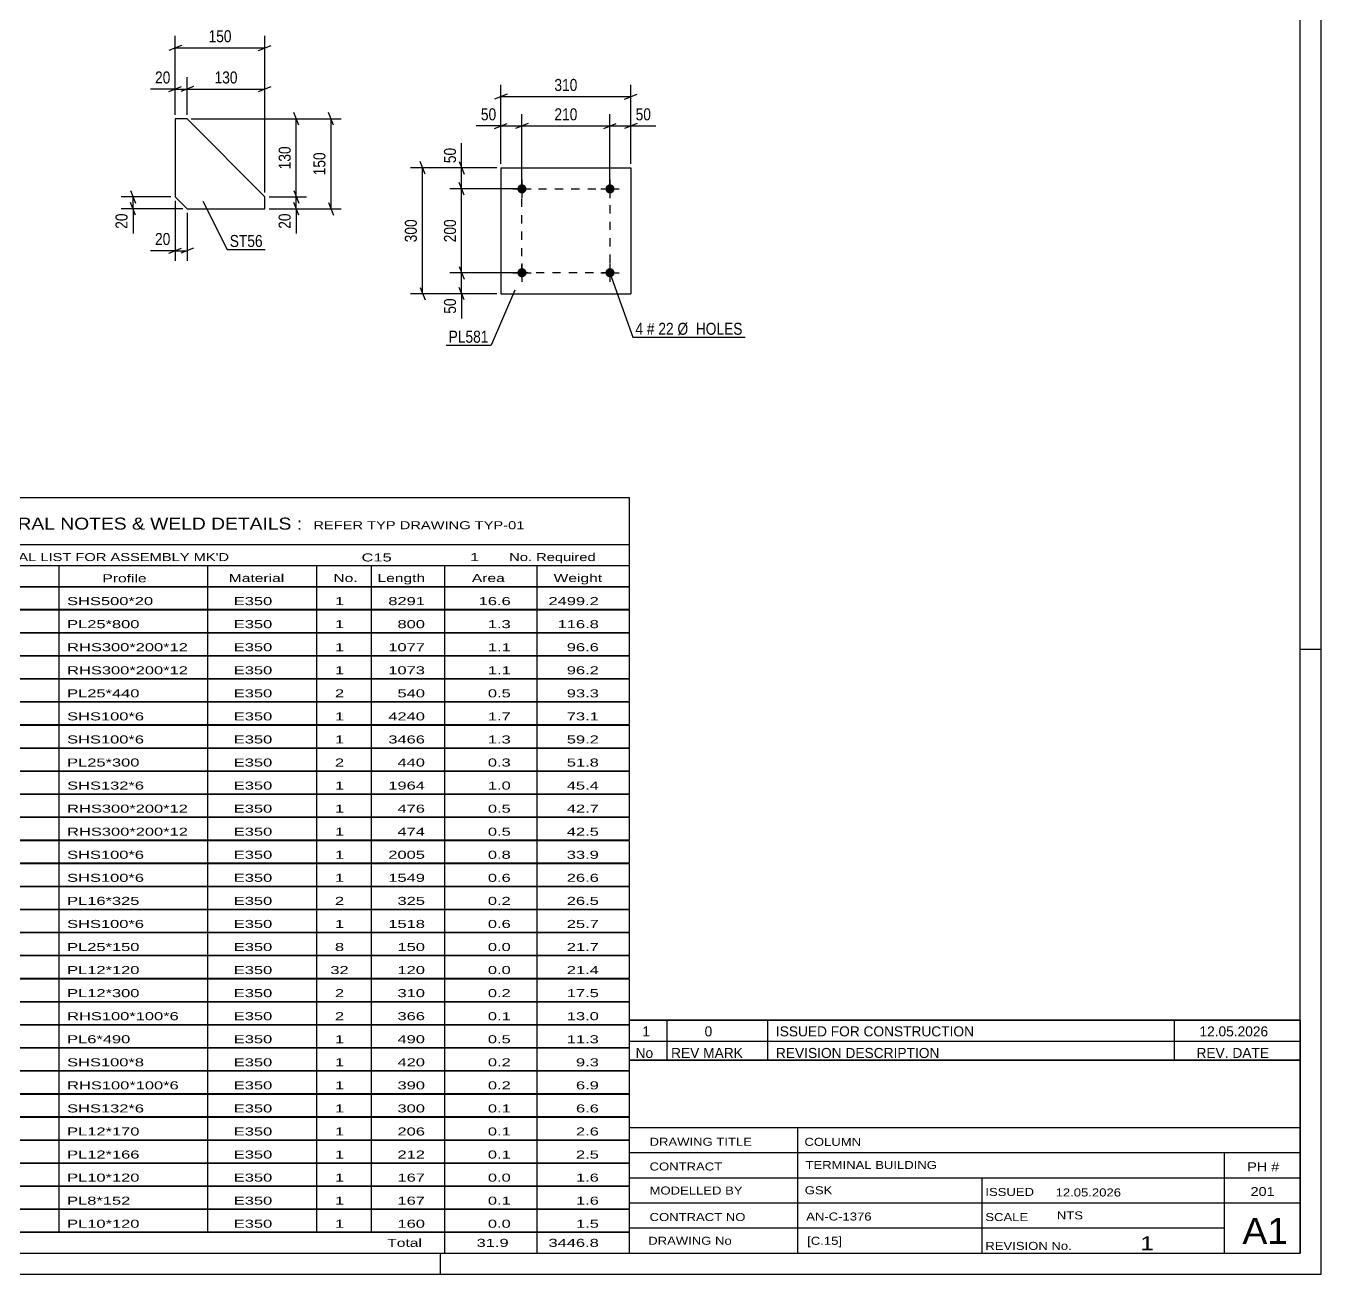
# Model space of a CAD drawing. Header units: millimetres. Extents: x 0 to 841, y 0 to 594.
# Drawn here: x 532.2 to 841, y 0 to 297.7 of the extents above; entities that cross this region are included whole.
import ezdxf

# ---------------------------------------------------------------- set-up
doc = ezdxf.new("R2010")
doc.units = ezdxf.units.MM
doc.linetypes.add('DXK_LINE_DOT2', pattern=[3.9198, 1.9599, -1.9599])
doc.styles.add('Arial Narrow', font='ARIALN.TTF', dxfattribs={"height": 0.2})

# ---------------------------------------------------------------- blocks, each defined once
blk = doc.blocks.new('Unknown-682348010-22620')
at = {"color": 5, "linetype": 'Continuous'}
for p, q in [((841, 0), (841, 594)), ((836, 5), (836, 589)), ((841, 149), (836, 149)), ((5, 5), (836, 5)), ((631, 0), (631, 5)), ((0, 0), (841, 0))]:
    blk.add_line(p, q, dxfattribs=at)
blk = doc.blocks.new('Part-682348010-48432 - 48431')
at = {"color": 2, "linetype": 'Continuous'}
for p, q in [((645.44, 263.83), (645.44, 233.83)), ((645.44, 263.83), (676.44, 263.83)), ((676.44, 263.83), (676.44, 233.83)), ((645.44, 233.83), (676.44, 233.83))]:
    blk.add_line(p, q, dxfattribs=at)
blk = doc.blocks.new('Bolt-682348010-48433 - 48431')
at = {"linetype": 'Continuous'}
for points in [[(651.54, 238.83, -1), (649.34, 238.83, -1)], [(672.54, 238.83, -1), (670.34, 238.83, -1)]]:
    blk.add_hatch(color=1, dxfattribs=at).paths.add_polyline_path(points)
at = {"color": 1, "linetype": 'Continuous'}
for p, q in [((650.44, 241.03), (650.44, 236.63)), ((671.44, 241.03), (671.44, 236.63)), ((648.24, 238.83), (652.64, 238.83)), ((669.24, 238.83), (673.64, 238.83))]:
    blk.add_line(p, q, dxfattribs=at)
blk = doc.blocks.new('Bolt-682348010-48434 - 48431')
at = {"linetype": 'Continuous'}
for points in [[(651.54, 258.83, -1), (649.34, 258.83, -1)], [(672.54, 258.83, -1), (670.34, 258.83, -1)]]:
    blk.add_hatch(color=1, dxfattribs=at).paths.add_polyline_path(points)
at = {"color": 1, "linetype": 'Continuous'}
for p, q in [((650.44, 261.03), (650.44, 256.63)), ((671.44, 261.03), (671.44, 256.63)), ((648.24, 258.83), (652.64, 258.83)), ((669.24, 258.83), (673.64, 258.83))]:
    blk.add_line(p, q, dxfattribs=at)
blk = doc.blocks.new('Part-682348010-26069 - 26068')
at = {"color": 2, "linetype": 'Continuous'}
for p, q in [((570.6, 275.52), (567.74, 275.52)), ((567.74, 275.52), (567.74, 256.95)), ((589.17, 256.95), (570.6, 275.52)), ((567.74, 256.95), (570.6, 254.09)), ((589.17, 254.09), (589.17, 256.95)), ((570.6, 254.09), (589.17, 254.09))]:
    blk.add_line(p, q, dxfattribs=at)
blk = doc.blocks.new('Rectangle-682348010-49261 - 48431')
at = {"color": 1, "linetype": 'DXK_LINE_DOT2'}
blk.add_lwpolyline([(650.44, 258.83), (671.44, 258.83), (671.44, 238.83), (650.44, 238.83), (650.44, 258.83)], close=True, dxfattribs=at)
blk = doc.blocks.new('StraightDimension-682348010-48560 - 48431')
at = {"color": 7, "linetype": 'Continuous'}
for p, q in [((644.44, 263.83), (633.22, 263.83)), ((635.47, 265.33), (636.67, 262.33)), ((636.07, 258.83), (636.07, 263.83)), ((636.67, 257.33), (635.47, 260.33)), ((649.44, 258.83), (633.22, 258.83))]:
    blk.add_line(p, q, dxfattribs=at)
at = {"color": 0}
blk.add_wipeout([(635.32, 269.21), (631.12, 269.21), (631.12, 264.36), (635.32, 264.36)], dxfattribs=at)
at = {"color": 7, "linetype": 'Continuous'}
blk.add_line((636.07, 263.83), (636.07, 269.74), dxfattribs=at)
blk.add_line((636.07, 263.83), (636.07, 269.74), dxfattribs=at)
at = {"color": 3, "style": 'Arial Narrow'}
blk.add_text('50', height=2.863, rotation=90.0002, dxfattribs=at).set_placement((634.72, 264.96))
blk = doc.blocks.new('StraightDimension-682348010-48561 - 48431')
at = {"color": 7, "linetype": 'Continuous'}
for p, q in [((636.67, 257.33), (635.47, 260.33)), ((649.44, 258.83), (633.22, 258.83)), ((636.07, 238.83), (636.07, 258.83)), ((649.44, 238.83), (633.22, 238.83)), ((635.47, 240.33), (636.67, 237.33))]:
    blk.add_line(p, q, dxfattribs=at)
at = {"color": 0}
blk.add_wipeout([(635.32, 252.18), (631.12, 252.18), (631.12, 245.49), (635.32, 245.49)], dxfattribs=at)
at = {"color": 3, "style": 'Arial Narrow'}
blk.add_text('200', height=2.863, rotation=90.0002, dxfattribs=at).set_placement((634.72, 246.09))
blk = doc.blocks.new('StraightDimension-682348010-48562 - 48431')
at = {"color": 7, "linetype": 'Continuous'}
for p, q in [((649.44, 238.83), (633.22, 238.83)), ((635.47, 240.33), (636.67, 237.33)), ((636.07, 233.83), (636.07, 238.83)), ((636.67, 232.33), (635.47, 235.33)), ((644.44, 233.83), (633.22, 233.83))]:
    blk.add_line(p, q, dxfattribs=at)
at = {"color": 0}
blk.add_wipeout([(635.32, 233.31), (631.12, 233.31), (631.12, 228.45), (635.32, 228.45)], dxfattribs=at)
at = {"color": 7, "linetype": 'Continuous'}
blk.add_line((636.07, 233.83), (636.07, 227.93), dxfattribs=at)
blk.add_line((636.07, 233.83), (636.07, 227.93), dxfattribs=at)
at = {"color": 3, "style": 'Arial Narrow'}
blk.add_text('50', height=2.863, rotation=90.0002, dxfattribs=at).set_placement((634.72, 229.05))
blk = doc.blocks.new('StraightDimension-682348010-48572 - 48431')
at = {"color": 7, "linetype": 'Continuous'}
for p, q in [((644.44, 263.83), (623.89, 263.83)), ((627.34, 262.33), (626.14, 265.33)), ((626.74, 233.83), (626.74, 263.83)), ((626.14, 235.33), (627.34, 232.33)), ((644.44, 233.83), (623.89, 233.83))]:
    blk.add_line(p, q, dxfattribs=at)
at = {"color": 0}
blk.add_wipeout([(625.99, 252.17), (621.79, 252.17), (621.79, 245.49), (625.99, 245.49)], dxfattribs=at)
at = {"color": 3, "style": 'Arial Narrow'}
blk.add_text('300', height=2.863, rotation=90.0002, dxfattribs=at).set_placement((625.39, 246.09))
blk = doc.blocks.new('StraightDimension-682348010-48592 - 48431')
at = {"color": 7, "linetype": 'Continuous'}
for p, q in [((646.94, 281.43), (643.94, 280.23)), ((645.44, 264.83), (645.44, 283.68)), ((674.94, 280.23), (677.94, 281.43)), ((676.44, 264.83), (676.44, 283.68)), ((645.44, 280.83), (676.44, 280.83))]:
    blk.add_line(p, q, dxfattribs=at)
at = {"color": 0}
blk.add_wipeout([(664.28, 281.58), (664.28, 285.78), (657.59, 285.78), (657.59, 281.58)], dxfattribs=at)
at = {"color": 3, "style": 'Arial Narrow'}
blk.add_text('310', height=2.863, dxfattribs=at).set_placement((658.19, 282.18))
blk = doc.blocks.new('StraightDimension-682348010-49212 - 48431')
at = {"color": 7, "linetype": 'Continuous'}
for p, q in [((671.44, 259.83), (671.44, 276.68)), ((676.44, 264.83), (676.44, 276.68)), ((669.94, 273.23), (672.94, 274.43)), ((671.44, 273.83), (676.44, 273.83)), ((677.94, 274.43), (674.94, 273.23))]:
    blk.add_line(p, q, dxfattribs=at)
at = {"color": 0}
blk.add_wipeout([(681.82, 274.58), (681.82, 278.78), (676.96, 278.78), (676.96, 274.58)], dxfattribs=at)
at = {"color": 7, "linetype": 'Continuous'}
blk.add_line((676.44, 273.83), (682.34, 273.83), dxfattribs=at)
blk.add_line((676.44, 273.83), (682.34, 273.83), dxfattribs=at)
at = {"color": 3, "style": 'Arial Narrow'}
blk.add_text('50', height=2.863, dxfattribs=at).set_placement((677.56, 275.18))
blk = doc.blocks.new('StraightDimension-682348010-49213 - 48431')
at = {"color": 7, "linetype": 'Continuous'}
for p, q in [((650.44, 259.83), (650.44, 276.68)), ((671.44, 259.83), (671.44, 276.68)), ((651.94, 274.43), (648.94, 273.23)), ((650.44, 273.83), (671.44, 273.83)), ((669.94, 273.23), (672.94, 274.43))]:
    blk.add_line(p, q, dxfattribs=at)
at = {"color": 0}
blk.add_wipeout([(664.28, 274.58), (664.28, 278.78), (657.59, 278.78), (657.59, 274.58)], dxfattribs=at)
at = {"color": 3, "style": 'Arial Narrow'}
blk.add_text('210', height=2.863, dxfattribs=at).set_placement((658.19, 275.18))
blk = doc.blocks.new('StraightDimension-682348010-49214 - 48431')
at = {"color": 7, "linetype": 'Continuous'}
for p, q in [((645.44, 264.83), (645.44, 276.68)), ((650.44, 259.83), (650.44, 276.68)), ((643.94, 273.23), (646.94, 274.43)), ((645.44, 273.83), (650.44, 273.83)), ((651.94, 274.43), (648.94, 273.23))]:
    blk.add_line(p, q, dxfattribs=at)
at = {"color": 0}
blk.add_wipeout([(644.91, 274.58), (644.91, 278.78), (640.06, 278.78), (640.06, 274.58)], dxfattribs=at)
at = {"color": 7, "linetype": 'Continuous'}
blk.add_line((645.44, 273.83), (639.53, 273.83), dxfattribs=at)
blk.add_line((645.44, 273.83), (639.53, 273.83), dxfattribs=at)
at = {"color": 3, "style": 'Arial Narrow'}
blk.add_text('50', height=2.863, dxfattribs=at).set_placement((640.66, 275.18))
blk = doc.blocks.new('StraightDimension-682348010-32761 - 26068')
at = {"color": 7, "linetype": 'Continuous'}
for p, q in [((571.6, 275.52), (599.05, 275.52)), ((597.25, 274.02), (596.05, 277.02)), ((596.65, 256.95), (596.65, 275.52)), ((590.17, 256.95), (599.05, 256.95)), ((596.05, 258.45), (597.25, 255.45))]:
    blk.add_line(p, q, dxfattribs=at)
at = {"color": 0}
blk.add_wipeout([(595.9, 269.58), (591.7, 269.58), (591.7, 262.89), (595.9, 262.89)], dxfattribs=at)
at = {"color": 3, "style": 'Arial Narrow'}
blk.add_text('130', height=2.863, rotation=90.0002, dxfattribs=at).set_placement((595.3, 263.49))
blk = doc.blocks.new('StraightDimension-682348010-32777 - 26068')
at = {"color": 7, "linetype": 'Continuous'}
for p, q in [((567.74, 276.52), (567.74, 285.47)), ((570.6, 276.52), (570.6, 285.47)), ((566.24, 282.02), (569.24, 283.22)), ((567.74, 282.62), (570.6, 282.62)), ((572.1, 283.22), (569.1, 282.02))]:
    blk.add_line(p, q, dxfattribs=at)
at = {"color": 0}
blk.add_wipeout([(567.22, 283.37), (567.22, 287.57), (562.36, 287.57), (562.36, 283.37)], dxfattribs=at)
at = {"color": 7, "linetype": 'Continuous'}
blk.add_line((567.74, 282.62), (561.84, 282.62), dxfattribs=at)
blk.add_line((567.74, 282.62), (561.84, 282.62), dxfattribs=at)
at = {"color": 3, "style": 'Arial Narrow'}
blk.add_text('20', height=2.863, dxfattribs=at).set_placement((562.96, 283.97))
blk = doc.blocks.new('StraightDimension-682348010-26572 - 26068')
at = {"color": 7, "linetype": 'Continuous'}
for p, q in [((567.74, 255.95), (567.74, 241.69)), ((570.6, 253.09), (570.6, 241.69)), ((566.24, 243.49), (569.24, 244.69)), ((567.74, 244.09), (570.6, 244.09)), ((572.1, 244.69), (569.1, 243.49))]:
    blk.add_line(p, q, dxfattribs=at)
at = {"color": 0}
blk.add_wipeout([(567.22, 244.84), (567.22, 249.04), (562.36, 249.04), (562.36, 244.84)], dxfattribs=at)
at = {"color": 7, "linetype": 'Continuous'}
blk.add_line((567.74, 244.09), (561.84, 244.09), dxfattribs=at)
blk.add_line((567.74, 244.09), (561.84, 244.09), dxfattribs=at)
at = {"color": 3, "style": 'Arial Narrow'}
blk.add_text('20', height=2.863, dxfattribs=at).set_placement((562.96, 245.44))
blk = doc.blocks.new('StraightDimension-682348010-26584 - 26068')
at = {"color": 7, "linetype": 'Continuous'}
for p, q in [((566.74, 256.95), (554.89, 256.95)), ((557.14, 258.45), (558.34, 255.45)), ((557.74, 254.09), (557.74, 256.95)), ((569.6, 254.09), (554.89, 254.09)), ((558.34, 252.59), (557.14, 255.59))]:
    blk.add_line(p, q, dxfattribs=at)
at = {"color": 0}
blk.add_wipeout([(556.99, 253.57), (552.79, 253.57), (552.79, 248.71), (556.99, 248.71)], dxfattribs=at)
at = {"color": 7, "linetype": 'Continuous'}
blk.add_line((557.74, 254.09), (557.74, 248.18), dxfattribs=at)
blk.add_line((557.74, 254.09), (557.74, 248.18), dxfattribs=at)
at = {"color": 3, "style": 'Arial Narrow'}
blk.add_text('20', height=2.863, rotation=90.0002, dxfattribs=at).set_placement((556.39, 249.31))
blk = doc.blocks.new('StraightDimension-682348010-32762 - 26068')
at = {"color": 7, "linetype": 'Continuous'}
for p, q in [((590.17, 256.95), (599.05, 256.95)), ((596.05, 258.45), (597.25, 255.45)), ((596.65, 254.09), (596.65, 256.95)), ((590.17, 254.09), (599.05, 254.09)), ((597.25, 252.59), (596.05, 255.59))]:
    blk.add_line(p, q, dxfattribs=at)
at = {"color": 0}
blk.add_wipeout([(595.9, 253.57), (591.7, 253.57), (591.7, 248.71), (595.9, 248.71)], dxfattribs=at)
at = {"color": 7, "linetype": 'Continuous'}
blk.add_line((596.65, 254.09), (596.65, 248.18), dxfattribs=at)
blk.add_line((596.65, 254.09), (596.65, 248.18), dxfattribs=at)
at = {"color": 3, "style": 'Arial Narrow'}
blk.add_text('20', height=2.863, rotation=90.0002, dxfattribs=at).set_placement((595.3, 249.31))
blk = doc.blocks.new('StraightDimension-682348010-32776 - 26068')
at = {"color": 7, "linetype": 'Continuous'}
for p, q in [((570.6, 276.52), (570.6, 285.47)), ((589.17, 257.95), (589.17, 285.47)), ((572.1, 283.22), (569.1, 282.02)), ((570.6, 282.62), (589.17, 282.62)), ((587.67, 282.02), (590.67, 283.22))]:
    blk.add_line(p, q, dxfattribs=at)
at = {"color": 0}
blk.add_wipeout([(583.23, 283.37), (583.23, 287.57), (576.55, 287.57), (576.55, 283.37)], dxfattribs=at)
at = {"color": 3, "style": 'Arial Narrow'}
blk.add_text('130', height=2.863, dxfattribs=at).set_placement((577.15, 283.97))
blk = doc.blocks.new('StraightDimension-682348010-32806 - 26068')
at = {"color": 7, "linetype": 'Continuous'}
for p, q in [((567.74, 276.52), (567.74, 295.3)), ((589.17, 257.95), (589.17, 295.3)), ((569.24, 293.05), (566.24, 291.85)), ((567.74, 292.45), (589.17, 292.45)), ((587.67, 291.85), (590.67, 293.05))]:
    blk.add_line(p, q, dxfattribs=at)
at = {"color": 0}
blk.add_wipeout([(581.8, 293.2), (581.8, 297.4), (575.12, 297.4), (575.12, 293.2)], dxfattribs=at)
at = {"color": 3, "style": 'Arial Narrow'}
blk.add_text('150', height=2.863, dxfattribs=at).set_placement((575.72, 293.8))
blk = doc.blocks.new('StraightDimension-682348010-32823 - 26068')
at = {"color": 7, "linetype": 'Continuous'}
for p, q in [((571.6, 275.52), (607.33, 275.52)), ((605.53, 274.02), (604.33, 277.02)), ((604.93, 254.09), (604.93, 275.52)), ((590.17, 254.09), (607.33, 254.09)), ((604.33, 255.59), (605.53, 252.59))]:
    blk.add_line(p, q, dxfattribs=at)
at = {"color": 0}
blk.add_wipeout([(604.18, 268.15), (599.98, 268.15), (599.98, 261.46), (604.18, 261.46)], dxfattribs=at)
at = {"color": 3, "style": 'Arial Narrow'}
blk.add_text('150', height=2.863, rotation=90.0002, dxfattribs=at).set_placement((603.58, 262.06))
blk = doc.blocks.new('Unknown-682348010-54980')
at = {"color": 7, "linetype": 'Continuous'}
for p, q in [((676, 51.05), (676, 5)), ((676, 51.05), (836, 51.05)), ((836, 51), (836, 5)), ((676, 35), (836, 35)), ((716.14, 35), (716.14, 5)), ((676, 29), (836, 29)), ((818, 5.05), (818, 29.05)), ((676, 23), (836, 23)), ((760.14, 23), (760.14, 5)), ((676, 17), (836, 17)), ((676, 11), (818, 11)), ((676, 5), (836, 5))]:
    blk.add_line(p, q, dxfattribs=at)
at = {"color": 7, "style": 'Arial Narrow'}
for s, height, width, p in [('DRAWING TITLE', 1.9089, 1.425378, (680.88, 30.61)), ('COLUMN', 1.909, 1.425378, (717.81, 30.59)), ('CONTRACT', 1.909, 1.425378, (680.88, 24.71)), ('TERMINAL BUILDING', 1.9089, 1.425378, (718.06, 25.07)), ('MODELLED BY', 1.9089, 1.425378, (680.88, 18.98)), ('GSK', 1.909, 1.425378, (717.88, 19.04)), ('ISSUED', 1.909, 1.425378, (760.94, 18.64)), ('12.05.2026', 1.909, 1.425378, (777.69, 18.52)), ('CONTRACT NO', 1.9089, 1.425378, (680.88, 12.66)), ('AN-C-1376', 1.909, 1.425378, (718.23, 12.78)), ('SCALE', 1.909, 1.425378, (760.94, 12.65)), ('A1', 6.204, 1.25, (822.24, 7.2)), ('DRAWING No', 1.909, 1.425378, (680.56, 7)), ('[C.15]', 1.909, 1.425378, (718.46, 6.99)), ('REVISION No.', 1.9089, 1.425378, (760.94, 5.77)), ('1', 3.34, 1.5, (797.91, 5.68))]:
    blk.add_text(s, height=height, dxfattribs=dict(at, width=width)).set_placement(p)
at = {"color": 7, "linetype": 'Continuous', "style": 'Arial Narrow'}
for s, height, width, p in [('PH #', 2.1, 1.42538, (823.4, 24.55)), ('201', 2.1, 1.42538, (824.19, 18.65)), ('NTS', 1.909, 1.425378, (778, 13.05))]:
    blk.add_text(s, height=height, dxfattribs=dict(at, width=width)).set_placement(p)
blk = doc.blocks.new('Unknown-682348010-54981')
at = {"color": 7, "linetype": 'Continuous'}
for p, q in [((516, 185.25), (676, 185.25)), ((516, 174), (516, 185.25)), ((676, 185.25), (676, 174)), ((516, 174), (676, 174)), ((516, 174), (516, 169)), ((676, 174), (676, 169)), ((516, 169), (676, 169)), ((516, 169), (516, 164)), ((540, 169), (540, 164)), ((575.5, 169), (575.5, 164)), ((601.5, 169), (601.5, 164)), ((614.5, 169), (614.5, 164)), ((632, 169), (632, 164)), ((654, 169), (654, 164)), ((676, 169), (676, 164)), ((516, 164), (676, 164)), ((516, 163.95), (516, 158.55)), ((516, 163.95), (676, 163.95)), ((540, 164), (540, 158.5)), ((575.5, 164), (575.5, 158.5)), ((601.5, 164), (601.5, 158.5)), ((614.5, 164), (614.5, 158.5)), ((632, 164), (632, 158.5)), ((654, 164), (654, 158.5)), ((676, 163.95), (676, 158.55)), ((516, 158.55), (676, 158.55)), ((516, 158.45), (516, 153.05)), ((516, 158.45), (676, 158.45)), ((540, 158.5), (540, 153)), ((575.5, 158.5), (575.5, 153)), ((601.5, 158.5), (601.5, 153)), ((614.5, 158.5), (614.5, 153)), ((632, 158.5), (632, 153)), ((654, 158.5), (654, 153)), ((676, 158.45), (676, 153.05)), ((516, 153.05), (676, 153.05)), ((516, 152.95), (516, 147.55)), ((516, 152.95), (676, 152.95)), ((540, 153), (540, 147.5)), ((575.5, 153), (575.5, 147.5)), ((601.5, 153), (601.5, 147.5)), ((614.5, 153), (614.5, 147.5)), ((632, 153), (632, 147.5)), ((654, 153), (654, 147.5)), ((676, 152.95), (676, 147.55)), ((516, 147.55), (676, 147.55)), ((516, 147.45), (516, 142.05)), ((516, 147.45), (676, 147.45)), ((540, 147.5), (540, 142)), ((575.5, 147.5), (575.5, 142)), ((601.5, 147.5), (601.5, 142)), ((614.5, 147.5), (614.5, 142)), ((632, 147.5), (632, 142)), ((654, 147.5), (654, 142)), ((676, 147.45), (676, 142.05)), ((516, 142.05), (676, 142.05)), ((516, 141.95), (516, 136.55)), ((516, 141.95), (676, 141.95)), ((540, 142), (540, 136.5)), ((575.5, 142), (575.5, 136.5)), ((601.5, 142), (601.5, 136.5)), ((614.5, 142), (614.5, 136.5)), ((632, 142), (632, 136.5)), ((654, 142), (654, 136.5)), ((676, 141.95), (676, 136.55)), ((516, 136.55), (676, 136.55)), ((516, 136.45), (516, 131.05)), ((516, 136.45), (676, 136.45)), ((540, 136.5), (540, 131)), ((575.5, 136.5), (575.5, 131)), ((601.5, 136.5), (601.5, 131)), ((614.5, 136.5), (614.5, 131)), ((632, 136.5), (632, 131)), ((654, 136.5), (654, 131)), ((676, 136.45), (676, 131.05)), ((516, 131.05), (676, 131.05)), ((516, 130.95), (516, 125.55)), ((516, 130.95), (676, 130.95)), ((540, 131), (540, 125.5)), ((575.5, 131), (575.5, 125.5)), ((601.5, 131), (601.5, 125.5)), ((614.5, 131), (614.5, 125.5)), ((632, 131), (632, 125.5)), ((654, 131), (654, 125.5)), ((676, 130.95), (676, 125.55)), ((516, 125.55), (676, 125.55)), ((516, 125.45), (516, 120.05)), ((516, 125.45), (676, 125.45)), ((540, 125.5), (540, 120)), ((575.5, 125.5), (575.5, 120)), ((601.5, 125.5), (601.5, 120)), ((614.5, 125.5), (614.5, 120)), ((632, 125.5), (632, 120)), ((654, 125.5), (654, 120)), ((676, 125.45), (676, 120.05)), ((516, 120.05), (676, 120.05)), ((516, 119.95), (516, 114.55)), ((516, 119.95), (676, 119.95)), ((540, 120), (540, 114.5)), ((575.5, 120), (575.5, 114.5)), ((601.5, 120), (601.5, 114.5)), ((614.5, 120), (614.5, 114.5)), ((632, 120), (632, 114.5)), ((654, 120), (654, 114.5)), ((676, 119.95), (676, 114.55)), ((516, 114.55), (676, 114.55)), ((516, 114.45), (516, 109.05)), ((516, 114.45), (676, 114.45)), ((540, 114.5), (540, 109)), ((575.5, 114.5), (575.5, 109)), ((601.5, 114.5), (601.5, 109)), ((614.5, 114.5), (614.5, 109)), ((632, 114.5), (632, 109)), ((654, 114.5), (654, 109)), ((676, 114.45), (676, 109.05)), ((516, 109.05), (676, 109.05)), ((516, 108.95), (516, 103.55)), ((516, 108.95), (676, 108.95)), ((540, 109), (540, 103.5)), ((575.5, 109), (575.5, 103.5)), ((601.5, 109), (601.5, 103.5)), ((614.5, 109), (614.5, 103.5)), ((632, 109), (632, 103.5)), ((654, 109), (654, 103.5)), ((676, 108.95), (676, 103.55)), ((516, 103.55), (676, 103.55)), ((516, 103.45), (516, 98.05)), ((516, 103.45), (676, 103.45)), ((540, 103.5), (540, 98)), ((575.5, 103.5), (575.5, 98)), ((601.5, 103.5), (601.5, 98)), ((614.5, 103.5), (614.5, 98)), ((632, 103.5), (632, 98)), ((654, 103.5), (654, 98)), ((676, 103.45), (676, 98.05)), ((516, 98.05), (676, 98.05)), ((516, 97.95), (516, 92.55)), ((516, 97.95), (676, 97.95)), ((540, 98), (540, 92.5)), ((575.5, 98), (575.5, 92.5)), ((601.5, 98), (601.5, 92.5)), ((614.5, 98), (614.5, 92.5)), ((632, 98), (632, 92.5)), ((654, 98), (654, 92.5)), ((676, 97.95), (676, 92.55)), ((516, 92.55), (676, 92.55)), ((516, 92.45), (516, 87.05)), ((516, 92.45), (676, 92.45)), ((540, 92.5), (540, 87)), ((575.5, 92.5), (575.5, 87)), ((601.5, 92.5), (601.5, 87)), ((614.5, 92.5), (614.5, 87)), ((632, 92.5), (632, 87)), ((654, 92.5), (654, 87)), ((676, 92.45), (676, 87.05)), ((516, 87.05), (676, 87.05)), ((516, 86.95), (516, 81.55)), ((516, 86.95), (676, 86.95)), ((540, 87), (540, 81.5)), ((575.5, 87), (575.5, 81.5)), ((601.5, 87), (601.5, 81.5)), ((614.5, 87), (614.5, 81.5)), ((632, 87), (632, 81.5)), ((654, 87), (654, 81.5)), ((676, 86.95), (676, 81.55)), ((516, 81.55), (676, 81.55)), ((516, 81.45), (516, 76.05)), ((516, 81.45), (676, 81.45)), ((540, 81.5), (540, 76)), ((575.5, 81.5), (575.5, 76)), ((601.5, 81.5), (601.5, 76)), ((614.5, 81.5), (614.5, 76)), ((632, 81.5), (632, 76)), ((654, 81.5), (654, 76)), ((676, 81.45), (676, 76.05)), ((516, 76.05), (676, 76.05)), ((516, 75.95), (516, 70.55)), ((516, 75.95), (676, 75.95)), ((540, 76), (540, 70.5)), ((575.5, 76), (575.5, 70.5)), ((601.5, 76), (601.5, 70.5)), ((614.5, 76), (614.5, 70.5)), ((632, 76), (632, 70.5)), ((654, 76), (654, 70.5)), ((676, 75.95), (676, 70.55)), ((516, 70.55), (676, 70.55)), ((516, 70.45), (516, 65.05)), ((516, 70.45), (676, 70.45)), ((540, 70.5), (540, 65)), ((575.5, 70.5), (575.5, 65)), ((601.5, 70.5), (601.5, 65)), ((614.5, 70.5), (614.5, 65)), ((632, 70.5), (632, 65)), ((654, 70.5), (654, 65)), ((676, 70.45), (676, 65.05)), ((516, 65.05), (676, 65.05)), ((516, 64.95), (516, 59.55)), ((516, 64.95), (676, 64.95)), ((540, 65), (540, 59.5)), ((575.5, 65), (575.5, 59.5)), ((601.5, 65), (601.5, 59.5)), ((614.5, 65), (614.5, 59.5)), ((632, 65), (632, 59.5)), ((654, 65), (654, 59.5)), ((676, 64.95), (676, 59.55)), ((516, 59.55), (676, 59.55)), ((516, 59.45), (516, 54.05)), ((516, 59.45), (676, 59.45)), ((540, 59.5), (540, 54)), ((575.5, 59.5), (575.5, 54)), ((601.5, 59.5), (601.5, 54)), ((614.5, 59.5), (614.5, 54)), ((632, 59.5), (632, 54)), ((654, 59.5), (654, 54)), ((676, 59.45), (676, 54.05)), ((516, 54.05), (676, 54.05)), ((516, 53.95), (516, 48.55)), ((516, 53.95), (676, 53.95)), ((540, 54), (540, 48.5)), ((575.5, 54), (575.5, 48.5)), ((601.5, 54), (601.5, 48.5)), ((614.5, 54), (614.5, 48.5)), ((632, 54), (632, 48.5)), ((654, 54), (654, 48.5)), ((676, 53.95), (676, 48.55)), ((516, 48.55), (676, 48.55)), ((516, 48.45), (516, 43.05)), ((516, 48.45), (676, 48.45)), ((540, 48.5), (540, 43)), ((575.5, 48.5), (575.5, 43)), ((601.5, 48.5), (601.5, 43)), ((614.5, 48.5), (614.5, 43)), ((632, 48.5), (632, 43)), ((654, 48.5), (654, 43)), ((676, 48.45), (676, 43.05)), ((516, 43.05), (676, 43.05)), ((516, 42.95), (516, 37.55)), ((516, 42.95), (676, 42.95)), ((540, 43), (540, 37.5)), ((575.5, 43), (575.5, 37.5)), ((601.5, 43), (601.5, 37.5)), ((614.5, 43), (614.5, 37.5)), ((632, 43), (632, 37.5)), ((654, 43), (654, 37.5)), ((676, 42.95), (676, 37.55)), ((516, 37.55), (676, 37.55)), ((516, 37.45), (516, 32.05)), ((516, 37.45), (676, 37.45)), ((540, 37.5), (540, 32)), ((575.5, 37.5), (575.5, 32)), ((601.5, 37.5), (601.5, 32)), ((614.5, 37.5), (614.5, 32)), ((632, 37.5), (632, 32)), ((654, 37.5), (654, 32)), ((676, 37.45), (676, 32.05)), ((516, 32.05), (676, 32.05)), ((516, 31.95), (516, 26.55)), ((516, 31.95), (676, 31.95)), ((540, 32), (540, 26.5)), ((575.5, 32), (575.5, 26.5)), ((601.5, 32), (601.5, 26.5)), ((614.5, 32), (614.5, 26.5)), ((632, 32), (632, 26.5)), ((654, 32), (654, 26.5)), ((676, 31.95), (676, 26.55)), ((516, 26.55), (676, 26.55)), ((516, 26.45), (516, 21.05)), ((516, 26.45), (676, 26.45)), ((540, 26.5), (540, 21)), ((575.5, 26.5), (575.5, 21)), ((601.5, 26.5), (601.5, 21)), ((614.5, 26.5), (614.5, 21)), ((632, 26.5), (632, 21)), ((654, 26.5), (654, 21)), ((676, 26.45), (676, 21.05)), ((516, 21.05), (676, 21.05)), ((516, 20.95), (516, 15.55)), ((516, 20.95), (676, 20.95)), ((540, 21), (540, 15.5)), ((575.5, 21), (575.5, 15.5)), ((601.5, 21), (601.5, 15.5)), ((614.5, 21), (614.5, 15.5)), ((632, 21), (632, 15.5)), ((654, 21), (654, 15.5)), ((676, 20.95), (676, 15.55)), ((516, 15.55), (676, 15.55)), ((516, 15.45), (516, 10.05)), ((516, 15.45), (676, 15.45)), ((540, 15.5), (540, 10)), ((575.5, 15.5), (575.5, 10)), ((601.5, 15.5), (601.5, 10)), ((614.5, 15.5), (614.5, 10)), ((632, 15.5), (632, 10)), ((654, 15.5), (654, 10)), ((676, 15.45), (676, 10.05)), ((516, 10.05), (676, 10.05)), ((516, 10), (676, 10)), ((516, 10), (516, 5)), ((632, 10), (632, 5)), ((654, 10), (654, 5)), ((676, 10), (676, 5)), ((516, 5), (676, 5))]:
    blk.add_line(p, q, dxfattribs=at)
at = {"color": 7, "style": 'Arial Narrow'}
for s, height, width, p in [('GENERAL NOTES & WELD DETAILS :', 2.8633, 1.4, (517.15, 177.56)), ('REFER TYP DRAWING TYP-01', 1.9089, 1.6, (600.7, 177.66)), ("MATERIAL LIST FOR ASSEMBLY MK'D", 1.9089, 1.6, (517.15, 170.06)), ('C15', 1.909, 1.794707, (612.2, 169.97)), ('1', 1.91, 1.794707, (638.08, 170.06)), ('No. Required', 1.9089, 1.6, (647.41, 170.06)), ('Mark', 1.909, 1.7, (517.34, 165)), ('Profile', 1.909, 1.7, (550.41, 165)), ('Material', 1.909, 1.7, (580.54, 165.06)), ('No.', 1.909, 1.7, (605.5, 165.06)), ('Length', 1.909, 1.7, (616, 165.06)), ('Area', 1.909, 1.7, (638.5, 165.06)), ('Weight', 1.909, 1.7, (658, 165.06))]:
    blk.add_text(s, height=height, dxfattribs=dict(at, width=width)).set_placement(p)
at = {"color": 7, "linetype": 'Continuous', "style": 'Arial Narrow'}
for s, height, width, p in [('C15', 1.909, 1.794707, (517.5, 159.56)), ('SHS500*20', 1.909, 1.794707, (542, 159.56)), ('E350', 1.909, 1.794707, (581.74, 159.56)), ('1', 1.91, 1.794707, (605.86, 159.56)), ('8291', 1.909, 1.794707, (618.58, 159.56)), ('16.6', 1.909, 1.794707, (640.13, 159.56)), ('2499.2', 1.909, 1.794707, (656.77, 159.56)), ('BP6', 1.909, 1.794707, (517.5, 154.06)), ('PL25*800', 1.909, 1.794707, (542, 154.06)), ('E350', 1.909, 1.794707, (581.74, 154.06)), ('1', 1.91, 1.794707, (605.86, 154.06)), ('800', 1.909, 1.794707, (620.77, 154.06)), ('1.3', 1.909, 1.794707, (642.32, 154.06)), ('116.8', 1.909, 1.794707, (658.96, 154.06)), ('TC14', 1.909, 1.794707, (517.5, 148.56)), ('RHS300*200*12', 1.9089, 1.794707, (542, 148.56)), ('E350', 1.909, 1.794707, (581.74, 148.56)), ('1', 1.91, 1.794707, (605.86, 148.56)), ('1077', 1.909, 1.794707, (618.58, 148.56)), ('1.1', 1.909, 1.794707, (642.32, 148.56)), ('96.6', 1.909, 1.794707, (661.14, 148.56)), ('TC139', 1.909, 1.794707, (517.5, 143.06)), ('RHS300*200*12', 1.9089, 1.794707, (542, 143.06)), ('E350', 1.909, 1.794707, (581.74, 143.06)), ('1', 1.91, 1.794707, (605.86, 143.06)), ('1073', 1.909, 1.794707, (618.58, 143.06)), ('1.1', 1.909, 1.794707, (642.32, 143.06)), ('96.2', 1.909, 1.794707, (661.14, 143.06)), ('SP2', 1.909, 1.794707, (517.5, 137.56)), ('PL25*440', 1.909, 1.794707, (542, 137.56)), ('E350', 1.909, 1.794707, (581.74, 137.56)), ('2', 1.91, 1.794707, (605.86, 137.56)), ('540', 1.909, 1.794707, (620.77, 137.56)), ('0.5', 1.909, 1.794707, (642.32, 137.56)), ('93.3', 1.909, 1.794707, (661.14, 137.56)), ('M371', 1.909, 1.794707, (517.5, 132.06)), ('SHS100*6', 1.909, 1.794707, (542, 132.06)), ('E350', 1.909, 1.794707, (581.74, 132.06)), ('1', 1.91, 1.794707, (605.86, 132.06)), ('4240', 1.909, 1.794707, (618.58, 132.06)), ('1.7', 1.909, 1.794707, (642.32, 132.06)), ('73.1', 1.909, 1.794707, (661.14, 132.06)), ('M229', 1.909, 1.794707, (517.5, 126.56)), ('SHS100*6', 1.909, 1.794707, (542, 126.56)), ('E350', 1.909, 1.794707, (581.74, 126.56)), ('1', 1.91, 1.794707, (605.86, 126.56)), ('3466', 1.909, 1.794707, (618.58, 126.56)), ('1.3', 1.909, 1.794707, (642.32, 126.56)), ('59.2', 1.909, 1.794707, (661.14, 126.56)), ('SP1', 1.909, 1.794707, (517.5, 121.06)), ('PL25*300', 1.909, 1.794707, (542, 121.06)), ('E350', 1.909, 1.794707, (581.74, 121.06)), ('2', 1.91, 1.794707, (605.86, 121.06)), ('440', 1.909, 1.794707, (620.77, 121.06)), ('0.3', 1.909, 1.794707, (642.32, 121.06)), ('51.8', 1.909, 1.794707, (661.14, 121.06)), ('BC61', 1.909, 1.794707, (517.5, 115.56)), ('SHS132*6', 1.909, 1.794707, (542, 115.56)), ('E350', 1.909, 1.794707, (581.74, 115.56)), ('1', 1.91, 1.794707, (605.86, 115.56)), ('1964', 1.909, 1.794707, (618.58, 115.56)), ('1.0', 1.909, 1.794707, (642.32, 115.56)), ('45.4', 1.909, 1.794707, (661.14, 115.56)), ('BC3', 1.909, 1.794707, (517.5, 110.06)), ('RHS300*200*12', 1.9089, 1.794707, (542, 110.06)), ('E350', 1.909, 1.794707, (581.74, 110.06)), ('1', 1.91, 1.794707, (605.86, 110.06)), ('476', 1.909, 1.794707, (620.77, 110.06)), ('0.5', 1.909, 1.794707, (642.32, 110.06)), ('42.7', 1.909, 1.794707, (661.14, 110.06)), ('BC103', 1.909, 1.794707, (517.5, 104.56)), ('RHS300*200*12', 1.9089, 1.794707, (542, 104.56)), ('E350', 1.909, 1.794707, (581.74, 104.56)), ('1', 1.91, 1.794707, (605.86, 104.56)), ('474', 1.909, 1.794707, (620.77, 104.56)), ('0.5', 1.909, 1.794707, (642.32, 104.56)), ('42.5', 1.909, 1.794707, (661.14, 104.56)), ('TC78', 1.909, 1.794707, (517.5, 99.06)), ('SHS100*6', 1.909, 1.794707, (542, 99.06)), ('E350', 1.909, 1.794707, (581.74, 99.06)), ('1', 1.91, 1.794707, (605.86, 99.06)), ('2005', 1.909, 1.794707, (618.58, 99.06)), ('0.8', 1.909, 1.794707, (642.32, 99.06)), ('33.9', 1.909, 1.794707, (661.14, 99.06)), ('M669', 1.909, 1.794707, (517.5, 93.56)), ('SHS100*6', 1.909, 1.794707, (542, 93.56)), ('E350', 1.909, 1.794707, (581.74, 93.56)), ('1', 1.91, 1.794707, (605.86, 93.56)), ('1549', 1.909, 1.794707, (618.58, 93.56)), ('0.6', 1.909, 1.794707, (642.32, 93.56)), ('26.6', 1.909, 1.794707, (661.14, 93.56)), ('SP4', 1.909, 1.794707, (517.5, 88.06)), ('PL16*325', 1.909, 1.794707, (542, 88.06)), ('E350', 1.909, 1.794707, (581.74, 88.06)), ('2', 1.91, 1.794707, (605.86, 88.06)), ('325', 1.909, 1.794707, (620.77, 88.06)), ('0.2', 1.909, 1.794707, (642.32, 88.06)), ('26.5', 1.909, 1.794707, (661.14, 88.06)), ('M372', 1.909, 1.794707, (517.5, 82.56)), ('SHS100*6', 1.909, 1.794707, (542, 82.56)), ('E350', 1.909, 1.794707, (581.74, 82.56)), ('1', 1.91, 1.794707, (605.86, 82.56)), ('1518', 1.909, 1.794707, (618.58, 82.56)), ('0.6', 1.909, 1.794707, (642.32, 82.56)), ('25.7', 1.909, 1.794707, (661.14, 82.56)), ('ST56', 1.909, 1.794707, (517.5, 77.06)), ('PL25*150', 1.909, 1.794707, (542, 77.06)), ('E350', 1.909, 1.794707, (581.74, 77.06)), ('8', 1.91, 1.794707, (605.86, 77.06)), ('150', 1.909, 1.794707, (620.77, 77.06)), ('0.0', 1.909, 1.794707, (642.32, 77.06)), ('21.7', 1.909, 1.794707, (661.14, 77.06)), ('ST4', 1.909, 1.794707, (517.5, 71.56)), ('PL12*120', 1.909, 1.794707, (542, 71.56)), ('E350', 1.909, 1.794707, (581.74, 71.56)), ('32', 1.909, 1.794707, (604.76, 71.56)), ('120', 1.909, 1.794707, (620.77, 71.56)), ('0.0', 1.909, 1.794707, (642.32, 71.56)), ('21.4', 1.909, 1.794707, (661.14, 71.56)), ('PL581', 1.909, 1.794707, (517.5, 66.06)), ('PL12*300', 1.909, 1.794707, (542, 66.06)), ('E350', 1.909, 1.794707, (581.74, 66.06)), ('2', 1.91, 1.794707, (605.86, 66.06)), ('310', 1.909, 1.794707, (620.77, 66.06)), ('0.2', 1.909, 1.794707, (642.32, 66.06)), ('17.5', 1.909, 1.794707, (661.14, 66.06)), ('M1454', 1.909, 1.794707, (517.5, 60.56)), ('RHS100*100*6', 1.9089, 1.794707, (542, 60.56)), ('E350', 1.909, 1.794707, (581.74, 60.56)), ('2', 1.91, 1.794707, (605.86, 60.56)), ('366', 1.909, 1.794707, (620.77, 60.56)), ('0.1', 1.909, 1.794707, (642.32, 60.56)), ('13.0', 1.909, 1.794707, (661.14, 60.56)), ('PL87', 1.909, 1.794707, (517.5, 55.06)), ('PL6*490', 1.909, 1.794707, (542, 55.06)), ('E350', 1.909, 1.794707, (581.74, 55.06)), ('1', 1.91, 1.794707, (605.86, 55.06)), ('490', 1.909, 1.794707, (620.77, 55.06)), ('0.5', 1.909, 1.794707, (642.32, 55.06)), ('11.3', 1.909, 1.794707, (661.14, 55.06)), ('TC497', 1.909, 1.794707, (517.5, 49.56)), ('SHS100*8', 1.909, 1.794707, (542, 49.56)), ('E350', 1.909, 1.794707, (581.74, 49.56)), ('1', 1.91, 1.794707, (605.86, 49.56)), ('420', 1.909, 1.794707, (620.77, 49.56)), ('0.2', 1.909, 1.794707, (642.32, 49.56)), ('9.3', 1.909, 1.794707, (663.33, 49.56)), ('M1439', 1.909, 1.794707, (517.5, 44.06)), ('RHS100*100*6', 1.9089, 1.794707, (542, 44.06)), ('E350', 1.909, 1.794707, (581.74, 44.06)), ('1', 1.91, 1.794707, (605.86, 44.06)), ('390', 1.909, 1.794707, (620.77, 44.06)), ('0.2', 1.909, 1.794707, (642.32, 44.06)), ('6.9', 1.909, 1.794707, (663.33, 44.06)), ('BC35', 1.909, 1.794707, (517.5, 38.56)), ('SHS132*6', 1.909, 1.794707, (542, 38.56)), ('E350', 1.909, 1.794707, (581.74, 38.56)), ('1', 1.91, 1.794707, (605.86, 38.56)), ('300', 1.909, 1.794707, (620.77, 38.56)), ('0.1', 1.909, 1.794707, (642.32, 38.56)), ('6.6', 1.909, 1.794707, (663.33, 38.56)), ('PL61', 1.909, 1.794707, (517.5, 33.06)), ('PL12*170', 1.909, 1.794707, (542, 33.06)), ('E350', 1.909, 1.794707, (581.74, 33.06)), ('1', 1.91, 1.794707, (605.86, 33.06)), ('206', 1.909, 1.794707, (620.77, 33.06)), ('0.1', 1.909, 1.794707, (642.32, 33.06)), ('2.6', 1.909, 1.794707, (663.33, 33.06)), ('PL63', 1.909, 1.794707, (517.5, 27.56)), ('PL12*166', 1.909, 1.794707, (542, 27.56)), ('E350', 1.909, 1.794707, (581.74, 27.56)), ('1', 1.91, 1.794707, (605.86, 27.56)), ('212', 1.909, 1.794707, (620.77, 27.56)), ('0.1', 1.909, 1.794707, (642.32, 27.56)), ('2.5', 1.909, 1.794707, (663.33, 27.56)), ('PL62', 1.909, 1.794707, (517.5, 22.06)), ('PL10*120', 1.909, 1.794707, (542, 22.06)), ('E350', 1.909, 1.794707, (581.74, 22.06)), ('1', 1.91, 1.794707, (605.86, 22.06)), ('167', 1.909, 1.794707, (620.77, 22.06)), ('0.0', 1.909, 1.794707, (642.32, 22.06)), ('1.6', 1.909, 1.794707, (663.33, 22.06)), ('PL71', 1.909, 1.794707, (517.5, 16.56)), ('PL8*152', 1.909, 1.794707, (542, 16.56)), ('E350', 1.909, 1.794707, (581.74, 16.56)), ('1', 1.91, 1.794707, (605.86, 16.56)), ('167', 1.909, 1.794707, (620.77, 16.56)), ('0.1', 1.909, 1.794707, (642.32, 16.56)), ('1.6', 1.909, 1.794707, (663.33, 16.56)), ('PL64', 1.909, 1.794707, (517.5, 11.06)), ('PL10*120', 1.909, 1.794707, (542, 11.06)), ('E350', 1.909, 1.794707, (581.74, 11.06)), ('1', 1.91, 1.794707, (605.86, 11.06)), ('160', 1.909, 1.794707, (620.77, 11.06)), ('0.0', 1.909, 1.794707, (642.32, 11.06)), ('1.5', 1.909, 1.794707, (663.33, 11.06)), ('Total', 1.909, 1.7, (618.33, 6.5)), ('31.9', 1.909, 1.794707, (639.64, 6.5)), ('3446.8', 1.909, 1.794707, (656.77, 6.5))]:
    blk.add_text(s, height=height, dxfattribs=dict(at, width=width)).set_placement(p)
blk = doc.blocks.new('Unknown-682348010-54983')
at = {"color": 7, "linetype": 'Continuous'}
for p, q in [((676, 60.55), (836, 60.55)), ((836, 60.55), (676, 60.55)), ((676, 60.55), (676, 55.55)), ((685, 60.55), (685, 55.55)), ((709, 60.55), (709, 55.55)), ((806, 60.55), (806, 55.55)), ((836, 60.55), (836, 55.55)), ((676, 55.55), (836, 55.55)), ((676, 55.55), (676, 51.05)), ((676, 55.55), (836, 55.55)), ((685, 55.55), (685, 51.05)), ((709, 55.55), (709, 51.05)), ((806, 55.55), (806, 51.05)), ((836, 55.55), (836, 51.05)), ((836, 51.05), (676, 51.05))]:
    blk.add_line(p, q, dxfattribs=at)
at = {"color": 7, "linetype": 'Continuous', "style": 'Arial Narrow'}
for s, height, width, p in [('1', 2.39, 1.196471, (679.16, 56.7)), ('0', 2.39, 1.196471, (694, 56.7)), ('ISSUED FOR CONSTRUCTION', 2.3861, 1.196471, (711, 56.7)), ('12.05.2026', 2.386, 1.196471, (812, 56.7)), ('No', 2.386, 1.2, (677.54, 51.55)), ('REV MARK', 2.386, 1.2, (686, 51.55)), ('REVISION DESCRIPTION', 2.3861, 1.2, (711, 51.55)), ('REV. DATE', 2.386, 1.2, (811.28, 51.55))]:
    blk.add_text(s, height=height, dxfattribs=dict(at, width=width)).set_placement(p)
blk = doc.blocks.new('MarkSet-682348010-49131 - 48431')
at = {"color": 0}
blk.add_wipeout([(679.34, 224.03), (679.34, 227.03), (677.51, 227.03), (677.51, 224.03)], dxfattribs=at)
blk.add_wipeout([(679.34, 224.03), (679.34, 227.03), (677.51, 227.03), (677.51, 224.03)], dxfattribs=at)
at = {"color": 7, "linetype": 'Continuous'}
blk.add_line((671.44, 238.83), (676.91, 223.43), dxfattribs=at)
at = {"color": 0}
blk.add_wipeout([(682.07, 224.03), (682.07, 227.03), (680.24, 227.03), (680.24, 224.03)], dxfattribs=at)
blk.add_wipeout([(682.07, 224.03), (682.07, 227.03), (680.24, 227.03), (680.24, 224.03)], dxfattribs=at)
at = {"color": 3, "style": 'Arial Narrow'}
blk.add_text('4', height=2.86, dxfattribs=at).set_placement((677.51, 224.03))
at = {"color": 0}
blk.add_wipeout([(686.63, 224.03), (686.63, 227.03), (682.97, 227.03), (682.97, 224.03)], dxfattribs=at)
blk.add_wipeout([(686.63, 224.03), (686.63, 227.03), (682.97, 227.03), (682.97, 224.03)], dxfattribs=at)
at = {"color": 3, "style": 'Arial Narrow'}
blk.add_text('#', height=2.86, dxfattribs=at).set_placement((680.24, 224.03))
at = {"color": 0}
blk.add_wipeout([(703.05, 224.03), (703.05, 227.03), (687.53, 227.03), (687.53, 224.03)], dxfattribs=at)
blk.add_wipeout([(703.05, 224.03), (703.05, 227.03), (687.53, 227.03), (687.53, 224.03)], dxfattribs=at)
at = {"color": 7, "linetype": 'Continuous'}
blk.add_line((676.91, 223.43), (703.65, 223.43), dxfattribs=at)
at = {"color": 3, "style": 'Arial Narrow'}
for s, p in [('22', (682.97, 224.03)), ('Ø  HOLES', (687.53, 224.03))]:
    blk.add_text(s, height=2.863, dxfattribs=at).set_placement(p)
blk = doc.blocks.new('Mark-682348010-48644 - 48431')
at = {"color": 0}
blk.add_wipeout([(642.47, 222.14), (642.47, 225.14), (632.97, 225.14), (632.97, 222.14)], dxfattribs=at)
blk.add_wipeout([(642.47, 222.14), (642.47, 225.14), (632.97, 225.14), (632.97, 222.14)], dxfattribs=at)
at = {"color": 30, "linetype": 'Continuous'}
for p in [(648.77, 234.67), (632.37, 221.54)]:
    blk.add_line(p, (643.07, 221.54), dxfattribs=at)
at = {"color": 3, "style": 'Arial Narrow'}
blk.add_text('PL581', height=2.863, dxfattribs=at).set_placement((632.97, 222.14))
blk = doc.blocks.new('Mark-682348010-26820 - 26068')
at = {"color": 0}
blk.add_wipeout([(588.62, 244.97), (588.62, 247.97), (580.77, 247.97), (580.77, 244.97)], dxfattribs=at)
blk.add_wipeout([(588.62, 244.97), (588.62, 247.97), (580.77, 247.97), (580.77, 244.97)], dxfattribs=at)
at = {"color": 30, "linetype": 'Continuous'}
for p, q in [((574.37, 255.88), (580.17, 244.37)), ((580.17, 244.37), (589.22, 244.37))]:
    blk.add_line(p, q, dxfattribs=at)
at = {"color": 3, "style": 'Arial Narrow'}
blk.add_text('ST56', height=2.863, dxfattribs=at).set_placement((580.77, 244.97))

msp = doc.modelspace()

# ---------------------------------------------------------------- block references
for name in ['Unknown-682348010-22620', 'Part-682348010-26069 - 26068', 'Part-682348010-48432 - 48431', 'Bolt-682348010-48434 - 48431', 'Rectangle-682348010-49261 - 48431', 'Bolt-682348010-48433 - 48431', 'Unknown-682348010-54981', 'Unknown-682348010-54983', 'Unknown-682348010-54980']:
    msp.add_blockref(name, (0, 0))

# ---------------------------------------------------------------- next in the draw order: block references
for name in ['StraightDimension-682348010-32761 - 26068', 'StraightDimension-682348010-48560 - 48431', 'MarkSet-682348010-49131 - 48431']:
    msp.add_blockref(name, (0, 0))

# ---------------------------------------------------------------- next in the draw order: block references
for name in ['StraightDimension-682348010-32777 - 26068', 'StraightDimension-682348010-48561 - 48431', 'StraightDimension-682348010-32762 - 26068', 'StraightDimension-682348010-26572 - 26068']:
    msp.add_blockref(name, (0, 0))

# ---------------------------------------------------------------- next in the draw order: block references
for name in ['StraightDimension-682348010-26584 - 26068', 'StraightDimension-682348010-48562 - 48431']:
    msp.add_blockref(name, (0, 0))

# ---------------------------------------------------------------- next in the draw order: block references
for name in ['StraightDimension-682348010-32776 - 26068', 'StraightDimension-682348010-48572 - 48431']:
    msp.add_blockref(name, (0, 0))

# ---------------------------------------------------------------- next in the draw order: block references
for name in ['StraightDimension-682348010-32806 - 26068', 'StraightDimension-682348010-48592 - 48431', 'Mark-682348010-48644 - 48431']:
    msp.add_blockref(name, (0, 0))

# ---------------------------------------------------------------- next in the draw order: block references
for name in ['StraightDimension-682348010-49212 - 48431', 'StraightDimension-682348010-32823 - 26068']:
    msp.add_blockref(name, (0, 0))

# ---------------------------------------------------------------- next in the draw order: block references
for name in ['StraightDimension-682348010-49213 - 48431', 'Mark-682348010-26820 - 26068']:
    msp.add_blockref(name, (0, 0))

# ---------------------------------------------------------------- next in the draw order: block references
msp.add_blockref('StraightDimension-682348010-49214 - 48431', (0, 0))

doc.saveas('drawing.dxf')
